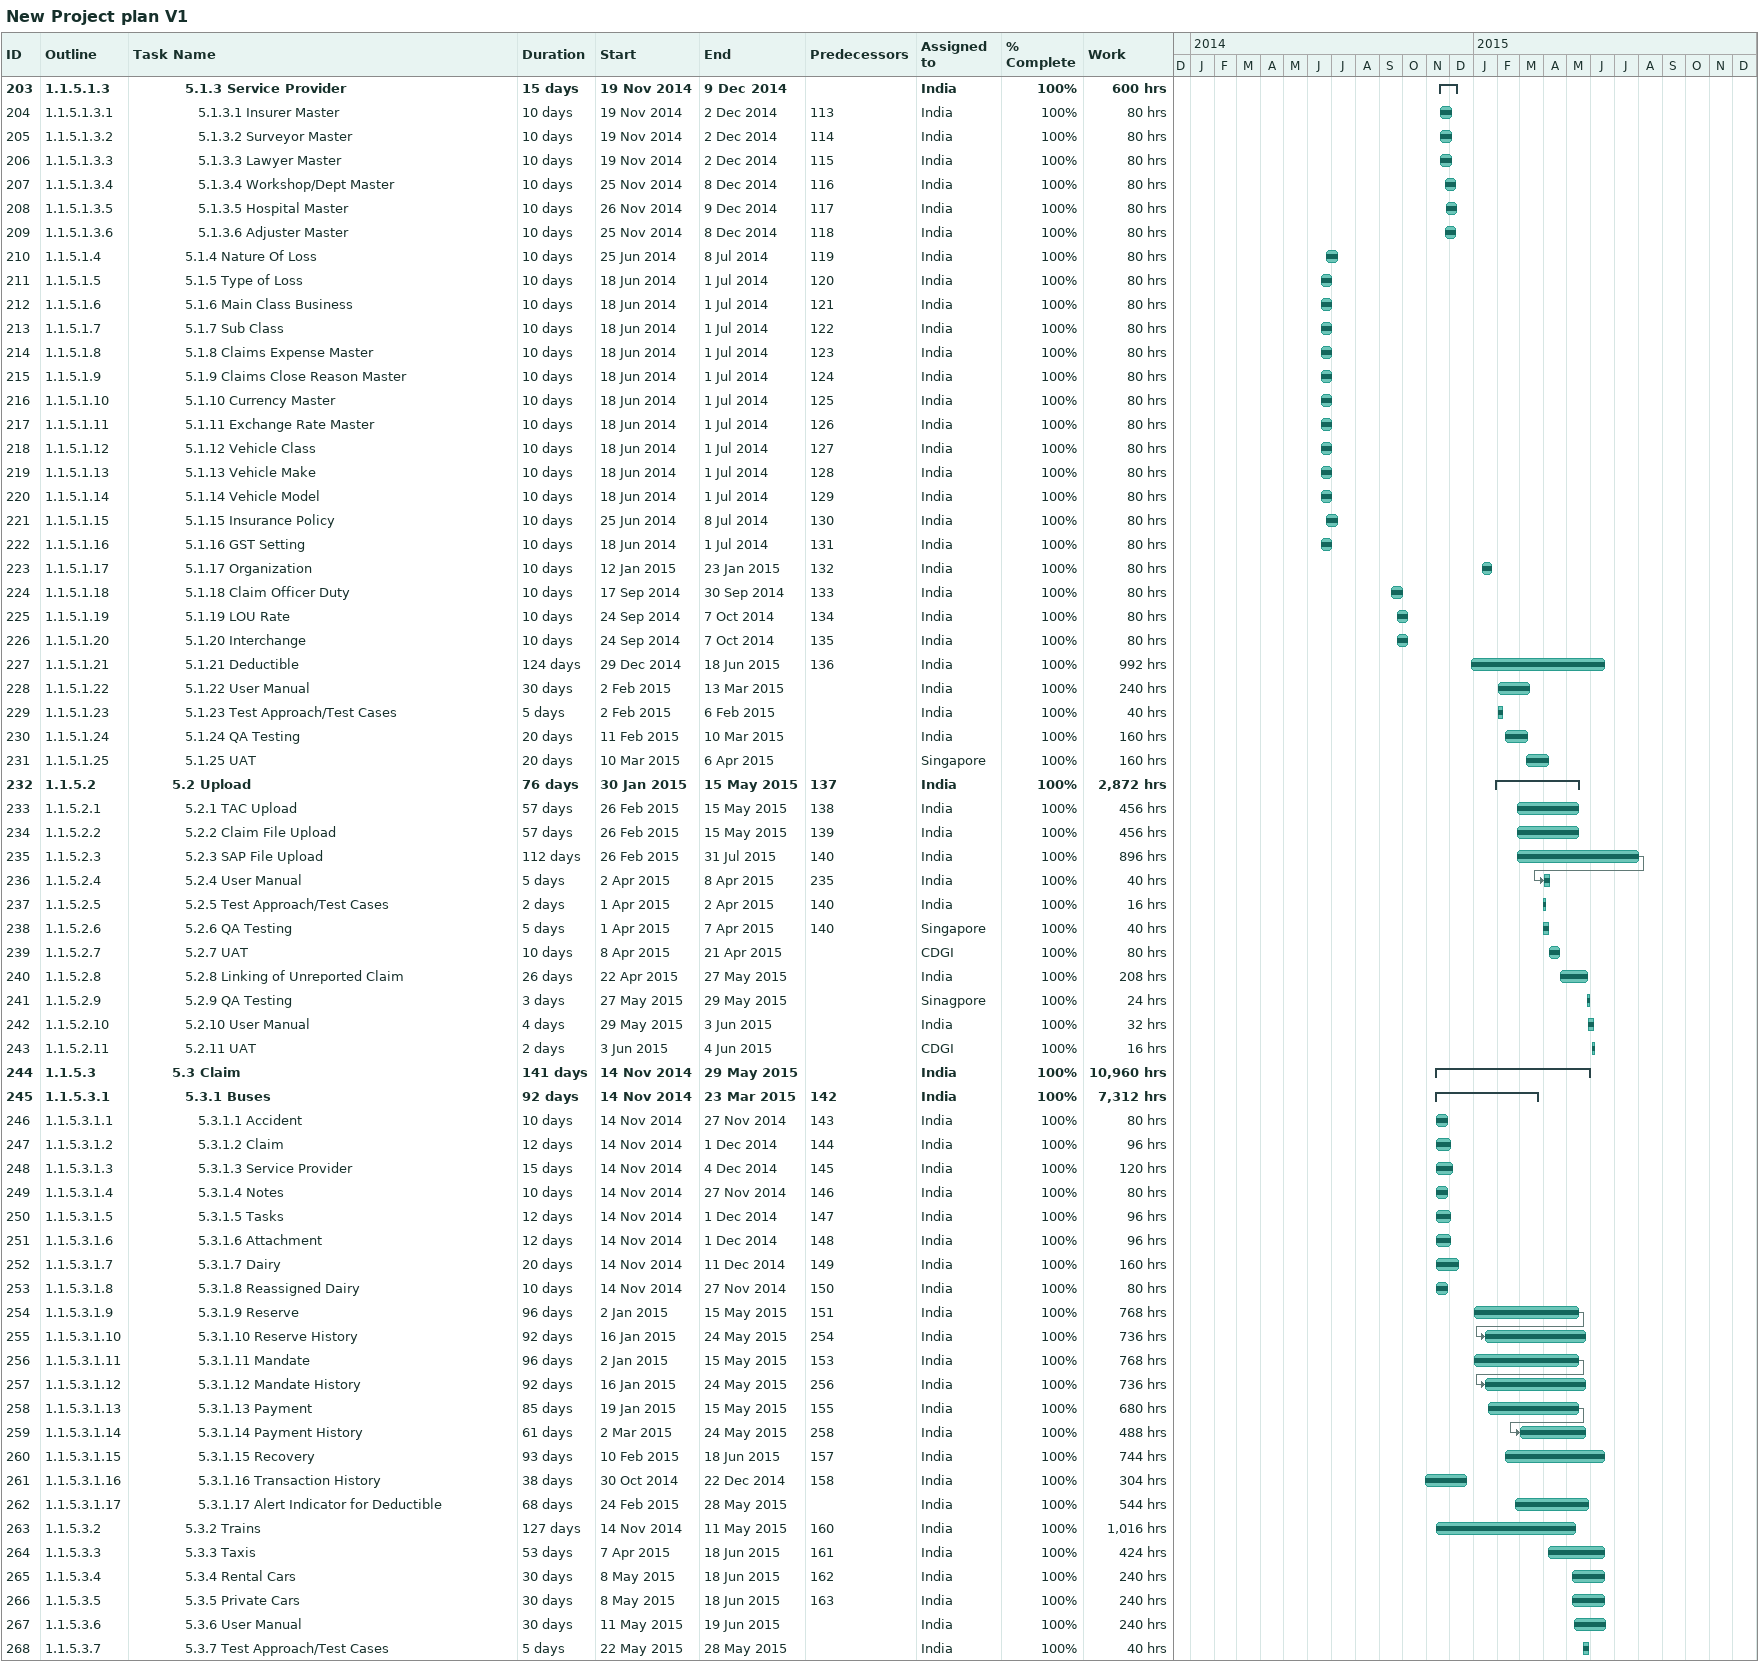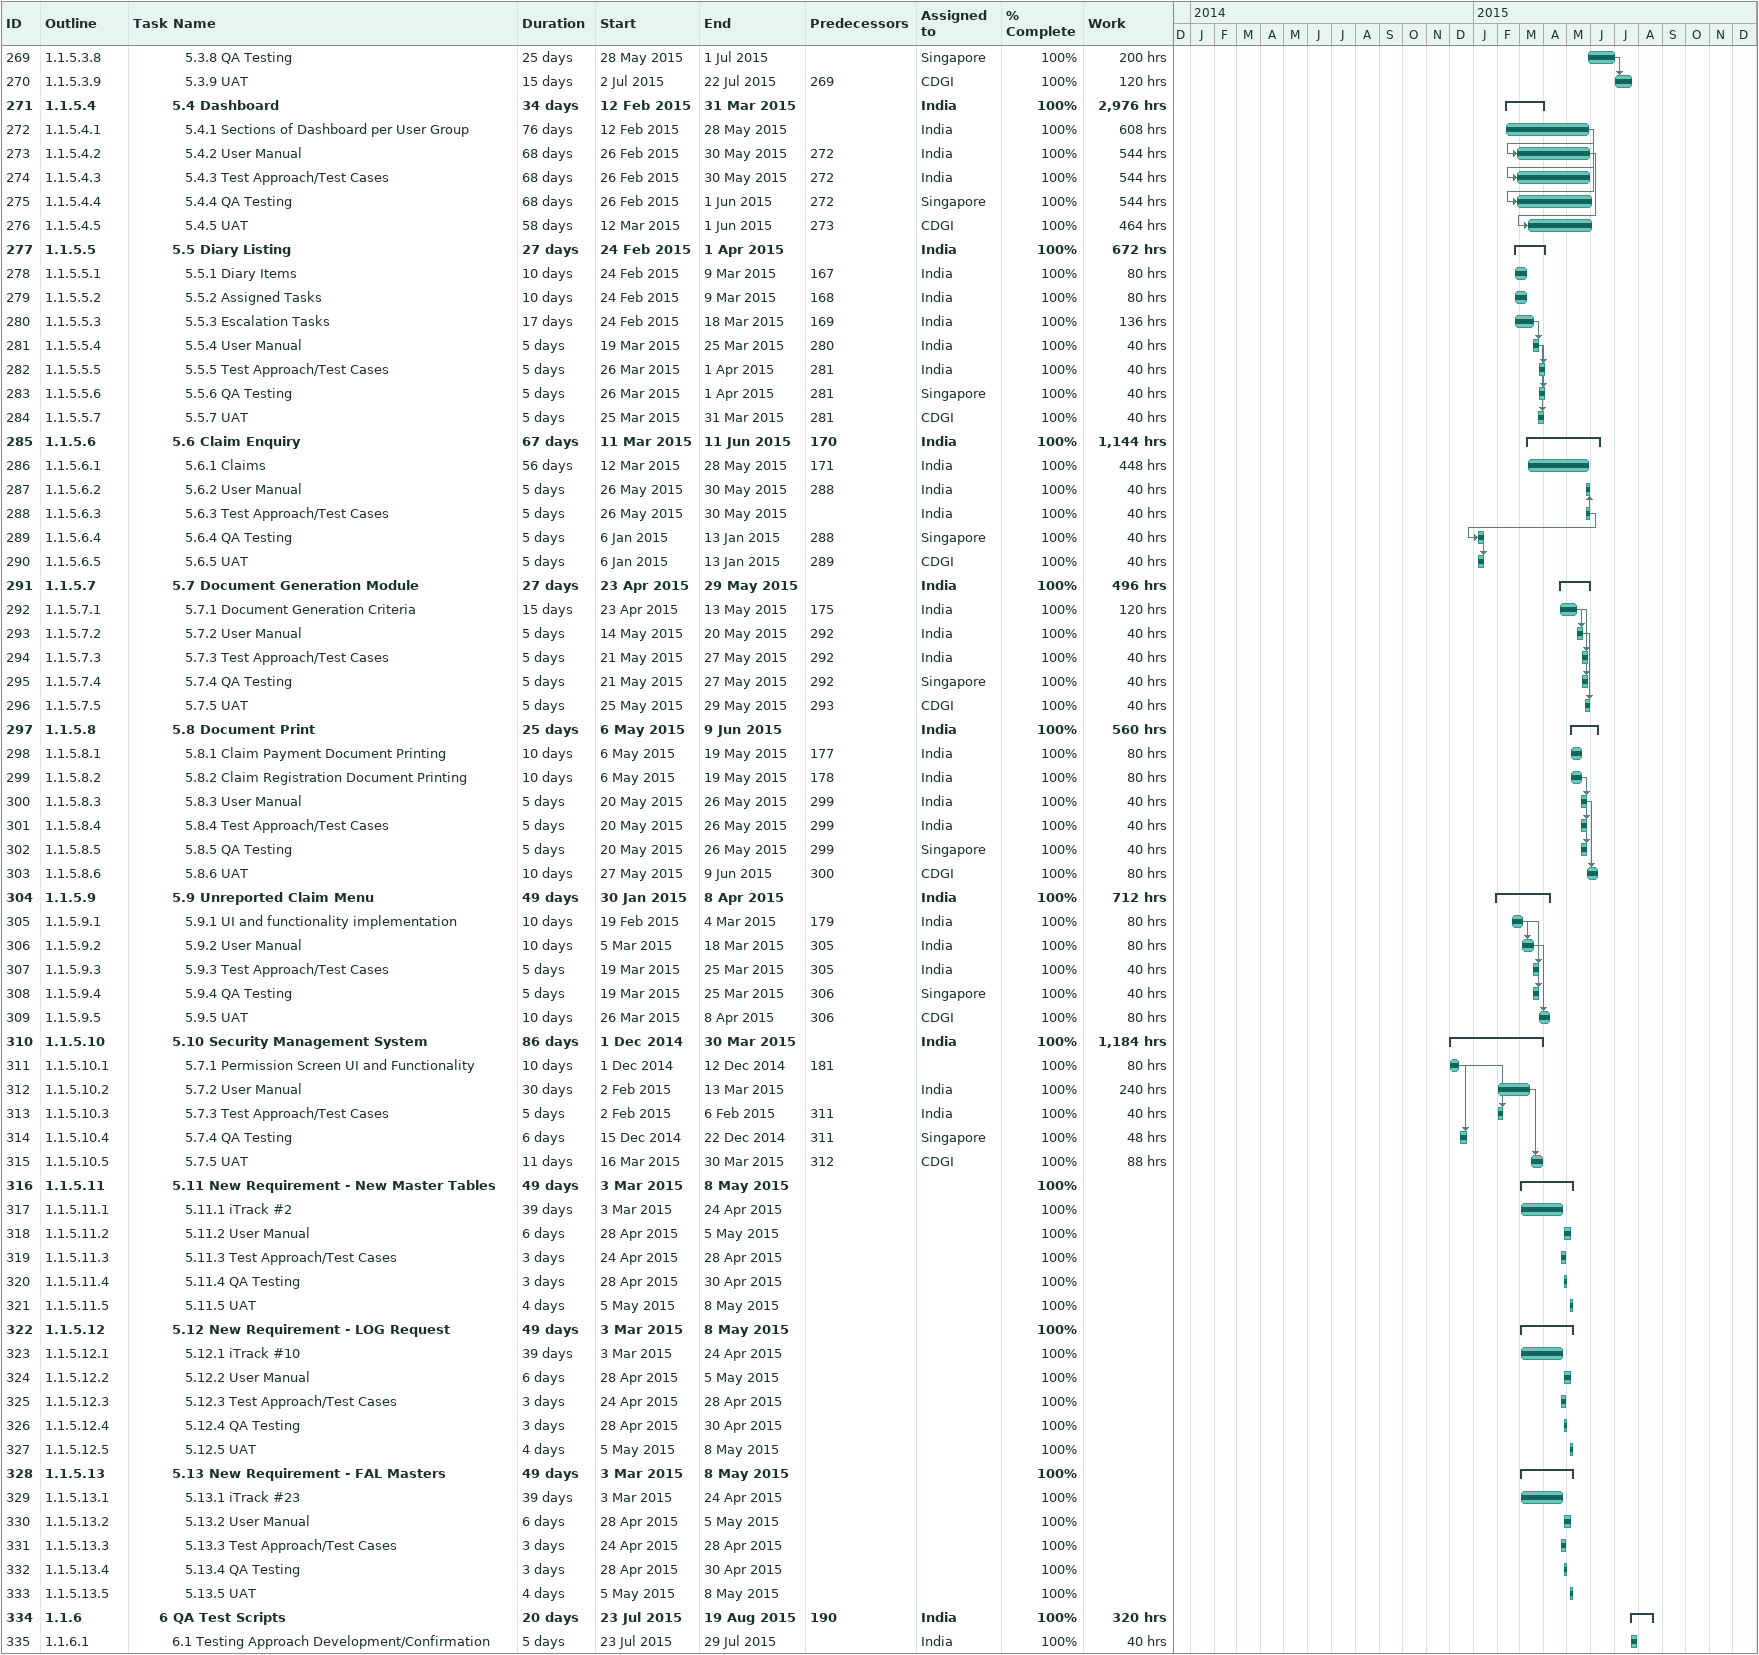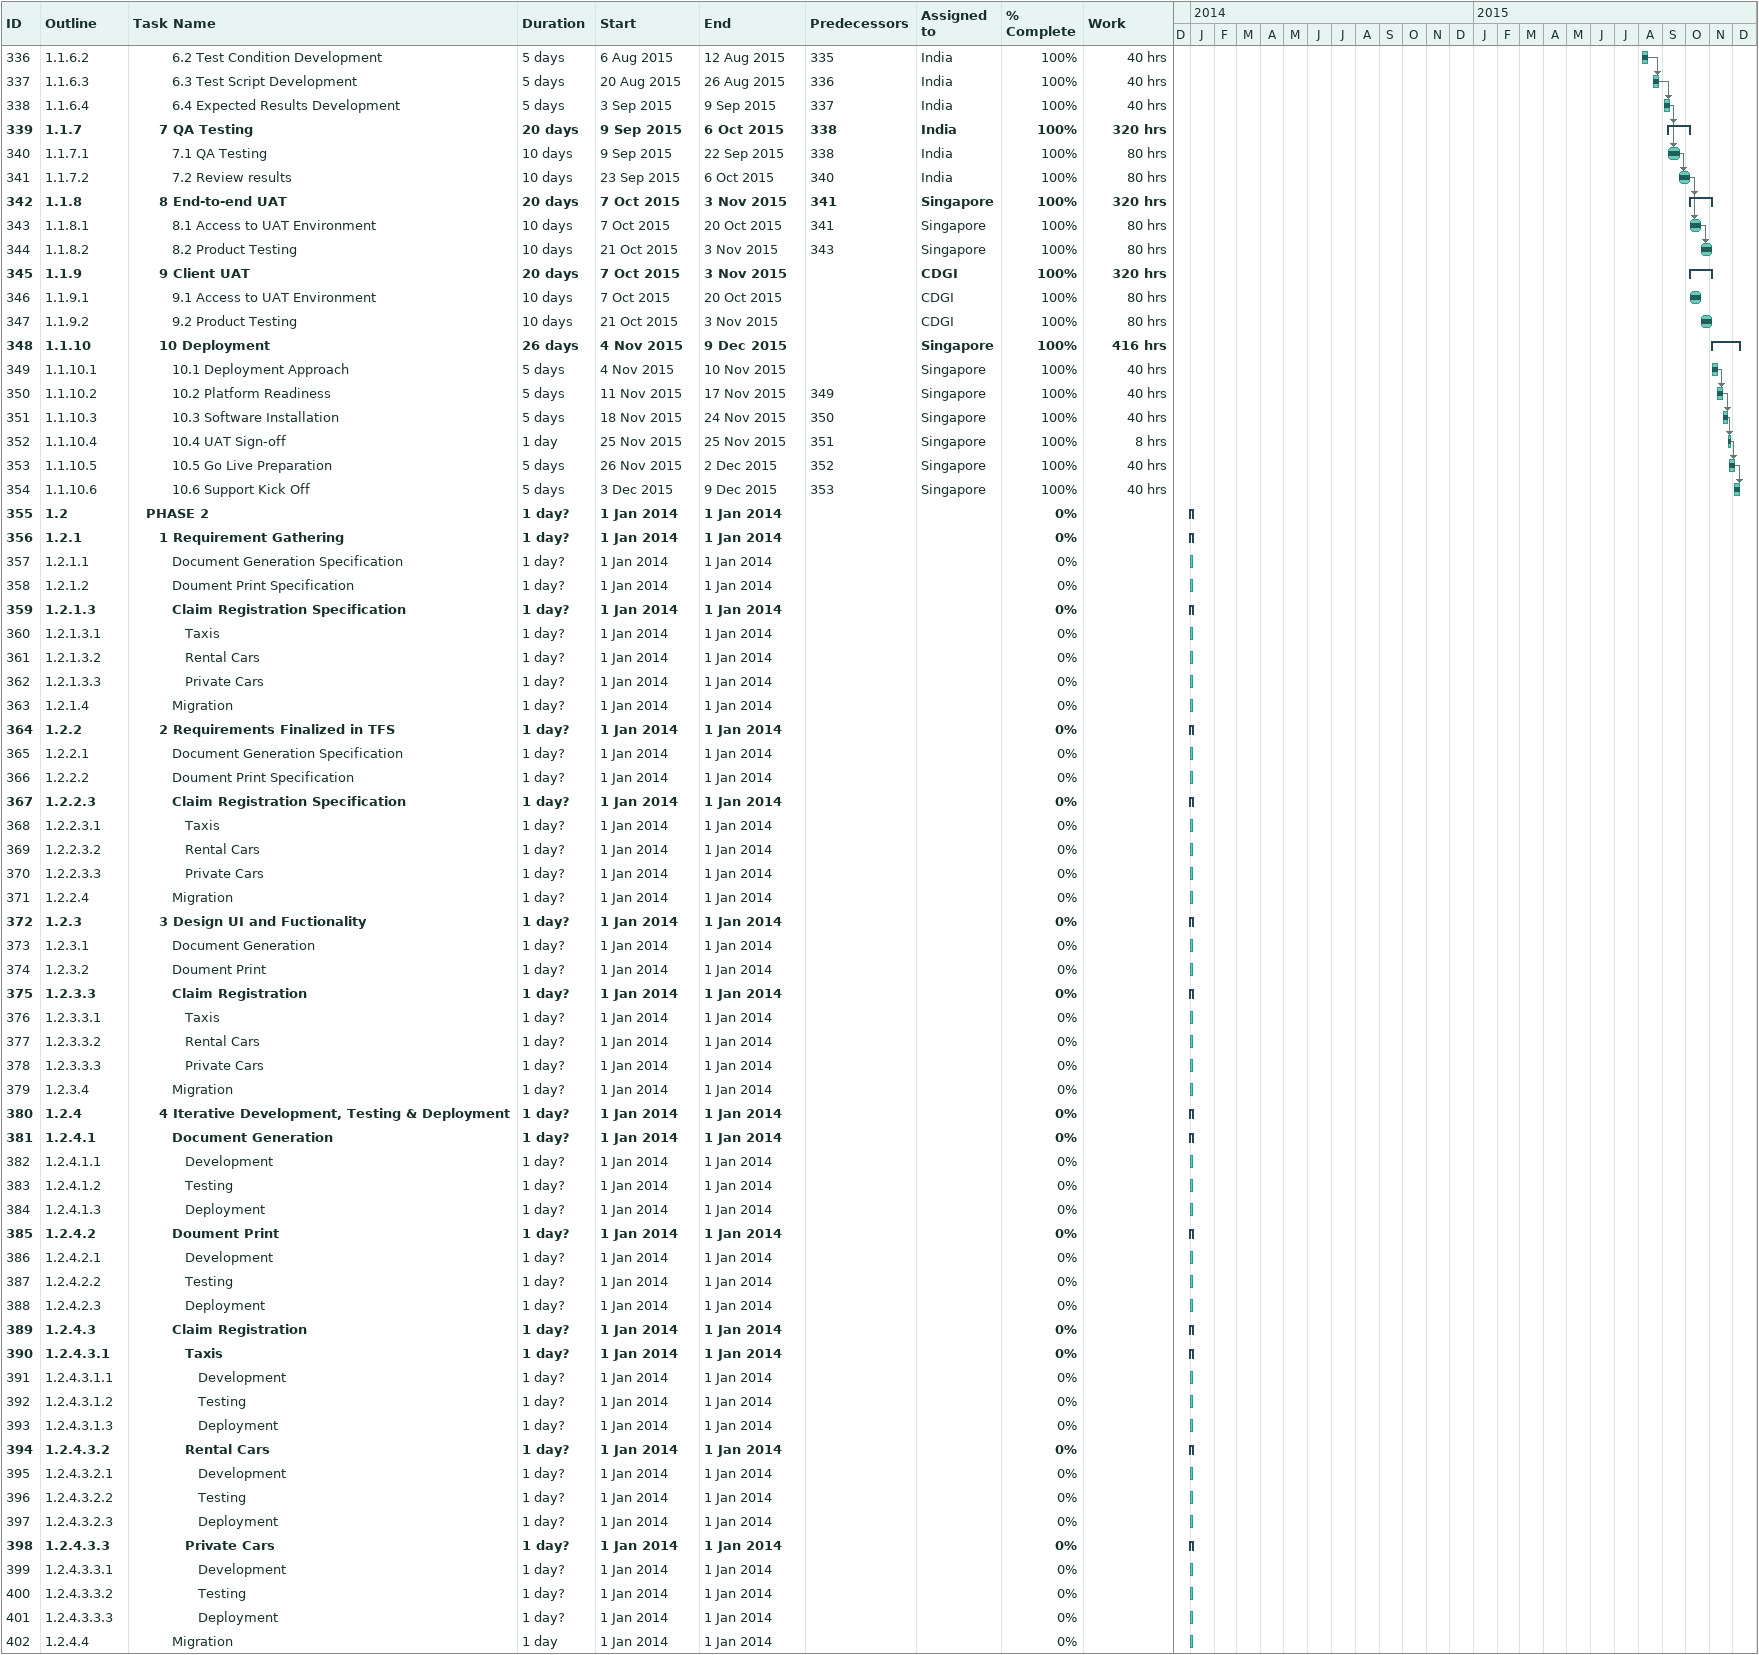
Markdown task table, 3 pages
New Project plan V1

| ID | WBS | Task | Duration | Start | Finish | Predecessors | Resources | % complete | Work (h) |
|---|---|---|---|---|---|---|---|---|---|
| 203 | 1.1.5.1.3 | **5.1.3 Service Provider** | 15d | 2014-11-19 | 2014-12-09 |  | India | 100 | 600 |
| 204 | 1.1.5.1.3.1 | 5.1.3.1 Insurer Master | 10d | 2014-11-19 | 2014-12-02 | 113 | India | 100 | 80 |
| 205 | 1.1.5.1.3.2 | 5.1.3.2 Surveyor Master | 10d | 2014-11-19 | 2014-12-02 | 114 | India | 100 | 80 |
| 206 | 1.1.5.1.3.3 | 5.1.3.3 Lawyer Master | 10d | 2014-11-19 | 2014-12-02 | 115 | India | 100 | 80 |
| 207 | 1.1.5.1.3.4 | 5.1.3.4 Workshop/Dept Master | 10d | 2014-11-25 | 2014-12-08 | 116 | India | 100 | 80 |
| 208 | 1.1.5.1.3.5 | 5.1.3.5 Hospital Master | 10d | 2014-11-26 | 2014-12-09 | 117 | India | 100 | 80 |
| 209 | 1.1.5.1.3.6 | 5.1.3.6 Adjuster Master | 10d | 2014-11-25 | 2014-12-08 | 118 | India | 100 | 80 |
| 210 | 1.1.5.1.4 | 5.1.4 Nature Of Loss | 10d | 2014-06-25 | 2014-07-08 | 119 | India | 100 | 80 |
| 211 | 1.1.5.1.5 | 5.1.5 Type of Loss | 10d | 2014-06-18 | 2014-07-01 | 120 | India | 100 | 80 |
| 212 | 1.1.5.1.6 | 5.1.6 Main Class Business | 10d | 2014-06-18 | 2014-07-01 | 121 | India | 100 | 80 |
| 213 | 1.1.5.1.7 | 5.1.7 Sub Class | 10d | 2014-06-18 | 2014-07-01 | 122 | India | 100 | 80 |
| 214 | 1.1.5.1.8 | 5.1.8 Claims Expense Master | 10d | 2014-06-18 | 2014-07-01 | 123 | India | 100 | 80 |
| 215 | 1.1.5.1.9 | 5.1.9 Claims Close Reason Master | 10d | 2014-06-18 | 2014-07-01 | 124 | India | 100 | 80 |
| 216 | 1.1.5.1.10 | 5.1.10 Currency Master | 10d | 2014-06-18 | 2014-07-01 | 125 | India | 100 | 80 |
| 217 | 1.1.5.1.11 | 5.1.11 Exchange Rate Master | 10d | 2014-06-18 | 2014-07-01 | 126 | India | 100 | 80 |
| 218 | 1.1.5.1.12 | 5.1.12 Vehicle Class | 10d | 2014-06-18 | 2014-07-01 | 127 | India | 100 | 80 |
| 219 | 1.1.5.1.13 | 5.1.13 Vehicle Make | 10d | 2014-06-18 | 2014-07-01 | 128 | India | 100 | 80 |
| 220 | 1.1.5.1.14 | 5.1.14 Vehicle Model | 10d | 2014-06-18 | 2014-07-01 | 129 | India | 100 | 80 |
| 221 | 1.1.5.1.15 | 5.1.15 Insurance Policy | 10d | 2014-06-25 | 2014-07-08 | 130 | India | 100 | 80 |
| 222 | 1.1.5.1.16 | 5.1.16 GST Setting | 10d | 2014-06-18 | 2014-07-01 | 131 | India | 100 | 80 |
| 223 | 1.1.5.1.17 | 5.1.17 Organization | 10d | 2015-01-12 | 2015-01-23 | 132 | India | 100 | 80 |
| 224 | 1.1.5.1.18 | 5.1.18 Claim Officer Duty | 10d | 2014-09-17 | 2014-09-30 | 133 | India | 100 | 80 |
| 225 | 1.1.5.1.19 | 5.1.19 LOU Rate | 10d | 2014-09-24 | 2014-10-07 | 134 | India | 100 | 80 |
| 226 | 1.1.5.1.20 | 5.1.20 Interchange | 10d | 2014-09-24 | 2014-10-07 | 135 | India | 100 | 80 |
| 227 | 1.1.5.1.21 | 5.1.21 Deductible | 124d | 2014-12-29 | 2015-06-18 | 136 | India | 100 | 992 |
| 228 | 1.1.5.1.22 | 5.1.22 User Manual | 30d | 2015-02-02 | 2015-03-13 |  | India | 100 | 240 |
| 229 | 1.1.5.1.23 | 5.1.23 Test Approach/Test Cases | 5d | 2015-02-02 | 2015-02-06 |  | India | 100 | 40 |
| 230 | 1.1.5.1.24 | 5.1.24 QA Testing | 20d | 2015-02-11 | 2015-03-10 |  | India | 100 | 160 |
| 231 | 1.1.5.1.25 | 5.1.25 UAT | 20d | 2015-03-10 | 2015-04-06 |  | Singapore | 100 | 160 |
| 232 | 1.1.5.2 | **5.2 Upload** | 76d | 2015-01-30 | 2015-05-15 | 137 | India | 100 | 2872 |
| 233 | 1.1.5.2.1 | 5.2.1 TAC Upload | 57d | 2015-02-26 | 2015-05-15 | 138 | India | 100 | 456 |
| 234 | 1.1.5.2.2 | 5.2.2 Claim File Upload | 57d | 2015-02-26 | 2015-05-15 | 139 | India | 100 | 456 |
| 235 | 1.1.5.2.3 | 5.2.3 SAP File Upload | 112d | 2015-02-26 | 2015-07-31 | 140 | India | 100 | 896 |
| 236 | 1.1.5.2.4 | 5.2.4 User Manual | 5d | 2015-04-02 | 2015-04-08 | 235 | India | 100 | 40 |
| 237 | 1.1.5.2.5 | 5.2.5 Test Approach/Test Cases | 2d | 2015-04-01 | 2015-04-02 | 140 | India | 100 | 16 |
| 238 | 1.1.5.2.6 | 5.2.6 QA Testing | 5d | 2015-04-01 | 2015-04-07 | 140 | Singapore | 100 | 40 |
| 239 | 1.1.5.2.7 | 5.2.7 UAT | 10d | 2015-04-08 | 2015-04-21 |  | CDGI | 100 | 80 |
| 240 | 1.1.5.2.8 | 5.2.8 Linking of Unreported Claim | 26d | 2015-04-22 | 2015-05-27 |  | India | 100 | 208 |
| 241 | 1.1.5.2.9 | 5.2.9 QA Testing | 3d | 2015-05-27 | 2015-05-29 |  | Sinagpore | 100 | 24 |
| 242 | 1.1.5.2.10 | 5.2.10 User Manual | 4d | 2015-05-29 | 2015-06-03 |  | India | 100 | 32 |
| 243 | 1.1.5.2.11 | 5.2.11 UAT | 2d | 2015-06-03 | 2015-06-04 |  | CDGI | 100 | 16 |
| 244 | 1.1.5.3 | **5.3 Claim** | 141d | 2014-11-14 | 2015-05-29 |  | India | 100 | 10960 |
| 245 | 1.1.5.3.1 | **5.3.1 Buses** | 92d | 2014-11-14 | 2015-03-23 | 142 | India | 100 | 7312 |
| 246 | 1.1.5.3.1.1 | 5.3.1.1 Accident | 10d | 2014-11-14 | 2014-11-27 | 143 | India | 100 | 80 |
| 247 | 1.1.5.3.1.2 | 5.3.1.2 Claim | 12d | 2014-11-14 | 2014-12-01 | 144 | India | 100 | 96 |
| 248 | 1.1.5.3.1.3 | 5.3.1.3 Service Provider | 15d | 2014-11-14 | 2014-12-04 | 145 | India | 100 | 120 |
| 249 | 1.1.5.3.1.4 | 5.3.1.4 Notes | 10d | 2014-11-14 | 2014-11-27 | 146 | India | 100 | 80 |
| 250 | 1.1.5.3.1.5 | 5.3.1.5 Tasks | 12d | 2014-11-14 | 2014-12-01 | 147 | India | 100 | 96 |
| 251 | 1.1.5.3.1.6 | 5.3.1.6 Attachment | 12d | 2014-11-14 | 2014-12-01 | 148 | India | 100 | 96 |
| 252 | 1.1.5.3.1.7 | 5.3.1.7 Dairy | 20d | 2014-11-14 | 2014-12-11 | 149 | India | 100 | 160 |
| 253 | 1.1.5.3.1.8 | 5.3.1.8 Reassigned Dairy | 10d | 2014-11-14 | 2014-11-27 | 150 | India | 100 | 80 |
| 254 | 1.1.5.3.1.9 | 5.3.1.9 Reserve | 96d | 2015-01-02 | 2015-05-15 | 151 | India | 100 | 768 |
| 255 | 1.1.5.3.1.10 | 5.3.1.10 Reserve History | 92d | 2015-01-16 | 2015-05-24 | 254 | India | 100 | 736 |
| 256 | 1.1.5.3.1.11 | 5.3.1.11 Mandate | 96d | 2015-01-02 | 2015-05-15 | 153 | India | 100 | 768 |
| 257 | 1.1.5.3.1.12 | 5.3.1.12 Mandate History | 92d | 2015-01-16 | 2015-05-24 | 256 | India | 100 | 736 |
| 258 | 1.1.5.3.1.13 | 5.3.1.13 Payment | 85d | 2015-01-19 | 2015-05-15 | 155 | India | 100 | 680 |
| 259 | 1.1.5.3.1.14 | 5.3.1.14 Payment History | 61d | 2015-03-02 | 2015-05-24 | 258 | India | 100 | 488 |
| 260 | 1.1.5.3.1.15 | 5.3.1.15 Recovery | 93d | 2015-02-10 | 2015-06-18 | 157 | India | 100 | 744 |
| 261 | 1.1.5.3.1.16 | 5.3.1.16 Transaction History | 38d | 2014-10-30 | 2014-12-22 | 158 | India | 100 | 304 |
| 262 | 1.1.5.3.1.17 | 5.3.1.17 Alert Indicator for Deductible | 68d | 2015-02-24 | 2015-05-28 |  | India | 100 | 544 |
| 263 | 1.1.5.3.2 | 5.3.2 Trains | 127d | 2014-11-14 | 2015-05-11 | 160 | India | 100 | 1016 |
| 264 | 1.1.5.3.3 | 5.3.3 Taxis | 53d | 2015-04-07 | 2015-06-18 | 161 | India | 100 | 424 |
| 265 | 1.1.5.3.4 | 5.3.4 Rental Cars | 30d | 2015-05-08 | 2015-06-18 | 162 | India | 100 | 240 |
| 266 | 1.1.5.3.5 | 5.3.5 Private Cars | 30d | 2015-05-08 | 2015-06-18 | 163 | India | 100 | 240 |
| 267 | 1.1.5.3.6 | 5.3.6 User Manual | 30d | 2015-05-11 | 2015-06-19 |  | India | 100 | 240 |
| 268 | 1.1.5.3.7 | 5.3.7 Test Approach/Test Cases | 5d | 2015-05-22 | 2015-05-28 |  | India | 100 | 40 |
| 269 | 1.1.5.3.8 | 5.3.8 QA Testing | 25d | 2015-05-28 | 2015-07-01 |  | Singapore | 100 | 200 |
| 270 | 1.1.5.3.9 | 5.3.9 UAT | 15d | 2015-07-02 | 2015-07-22 | 269 | CDGI | 100 | 120 |
| 271 | 1.1.5.4 | **5.4 Dashboard** | 34d | 2015-02-12 | 2015-03-31 |  | India | 100 | 2976 |
| 272 | 1.1.5.4.1 | 5.4.1 Sections of Dashboard per User Group | 76d | 2015-02-12 | 2015-05-28 |  | India | 100 | 608 |
| 273 | 1.1.5.4.2 | 5.4.2 User Manual | 68d | 2015-02-26 | 2015-05-30 | 272 | India | 100 | 544 |
| 274 | 1.1.5.4.3 | 5.4.3 Test Approach/Test Cases | 68d | 2015-02-26 | 2015-05-30 | 272 | India | 100 | 544 |
| 275 | 1.1.5.4.4 | 5.4.4 QA Testing | 68d | 2015-02-26 | 2015-06-01 | 272 | Singapore | 100 | 544 |
| 276 | 1.1.5.4.5 | 5.4.5 UAT | 58d | 2015-03-12 | 2015-06-01 | 273 | CDGI | 100 | 464 |
| 277 | 1.1.5.5 | **5.5 Diary Listing** | 27d | 2015-02-24 | 2015-04-01 |  | India | 100 | 672 |
| 278 | 1.1.5.5.1 | 5.5.1 Diary Items | 10d | 2015-02-24 | 2015-03-09 | 167 | India | 100 | 80 |
| 279 | 1.1.5.5.2 | 5.5.2 Assigned Tasks | 10d | 2015-02-24 | 2015-03-09 | 168 | India | 100 | 80 |
| 280 | 1.1.5.5.3 | 5.5.3 Escalation Tasks | 17d | 2015-02-24 | 2015-03-18 | 169 | India | 100 | 136 |
| 281 | 1.1.5.5.4 | 5.5.4 User Manual | 5d | 2015-03-19 | 2015-03-25 | 280 | India | 100 | 40 |
| 282 | 1.1.5.5.5 | 5.5.5 Test Approach/Test Cases | 5d | 2015-03-26 | 2015-04-01 | 281 | India | 100 | 40 |
| 283 | 1.1.5.5.6 | 5.5.6 QA Testing | 5d | 2015-03-26 | 2015-04-01 | 281 | Singapore | 100 | 40 |
| 284 | 1.1.5.5.7 | 5.5.7 UAT | 5d | 2015-03-25 | 2015-03-31 | 281 | CDGI | 100 | 40 |
| 285 | 1.1.5.6 | **5.6 Claim Enquiry** | 67d | 2015-03-11 | 2015-06-11 | 170 | India | 100 | 1144 |
| 286 | 1.1.5.6.1 | 5.6.1 Claims | 56d | 2015-03-12 | 2015-05-28 | 171 | India | 100 | 448 |
| 287 | 1.1.5.6.2 | 5.6.2 User Manual | 5d | 2015-05-26 | 2015-05-30 | 288 | India | 100 | 40 |
| 288 | 1.1.5.6.3 | 5.6.3 Test Approach/Test Cases | 5d | 2015-05-26 | 2015-05-30 |  | India | 100 | 40 |
| 289 | 1.1.5.6.4 | 5.6.4 QA Testing | 5d | 2015-01-06 | 2015-01-13 | 288 | Singapore | 100 | 40 |
| 290 | 1.1.5.6.5 | 5.6.5 UAT | 5d | 2015-01-06 | 2015-01-13 | 289 | CDGI | 100 | 40 |
| 291 | 1.1.5.7 | **5.7 Document Generation Module** | 27d | 2015-04-23 | 2015-05-29 |  | India | 100 | 496 |
| 292 | 1.1.5.7.1 | 5.7.1 Document Generation Criteria | 15d | 2015-04-23 | 2015-05-13 | 175 | India | 100 | 120 |
| 293 | 1.1.5.7.2 | 5.7.2 User Manual | 5d | 2015-05-14 | 2015-05-20 | 292 | India | 100 | 40 |
| 294 | 1.1.5.7.3 | 5.7.3 Test Approach/Test Cases | 5d | 2015-05-21 | 2015-05-27 | 292 | India | 100 | 40 |
| 295 | 1.1.5.7.4 | 5.7.4 QA Testing | 5d | 2015-05-21 | 2015-05-27 | 292 | Singapore | 100 | 40 |
| 296 | 1.1.5.7.5 | 5.7.5 UAT | 5d | 2015-05-25 | 2015-05-29 | 293 | CDGI | 100 | 40 |
| 297 | 1.1.5.8 | **5.8 Document Print** | 25d | 2015-05-06 | 2015-06-09 |  | India | 100 | 560 |
| 298 | 1.1.5.8.1 | 5.8.1 Claim Payment Document Printing | 10d | 2015-05-06 | 2015-05-19 | 177 | India | 100 | 80 |
| 299 | 1.1.5.8.2 | 5.8.2 Claim Registration Document Printing | 10d | 2015-05-06 | 2015-05-19 | 178 | India | 100 | 80 |
| 300 | 1.1.5.8.3 | 5.8.3 User Manual | 5d | 2015-05-20 | 2015-05-26 | 299 | India | 100 | 40 |
| 301 | 1.1.5.8.4 | 5.8.4 Test Approach/Test Cases | 5d | 2015-05-20 | 2015-05-26 | 299 | India | 100 | 40 |
| 302 | 1.1.5.8.5 | 5.8.5 QA Testing | 5d | 2015-05-20 | 2015-05-26 | 299 | Singapore | 100 | 40 |
| 303 | 1.1.5.8.6 | 5.8.6 UAT | 10d | 2015-05-27 | 2015-06-09 | 300 | CDGI | 100 | 80 |
| 304 | 1.1.5.9 | **5.9 Unreported Claim Menu** | 49d | 2015-01-30 | 2015-04-08 |  | India | 100 | 712 |
| 305 | 1.1.5.9.1 | 5.9.1 UI and functionality implementation | 10d | 2015-02-19 | 2015-03-04 | 179 | India | 100 | 80 |
| 306 | 1.1.5.9.2 | 5.9.2 User Manual | 10d | 2015-03-05 | 2015-03-18 | 305 | India | 100 | 80 |
| 307 | 1.1.5.9.3 | 5.9.3 Test Approach/Test Cases | 5d | 2015-03-19 | 2015-03-25 | 305 | India | 100 | 40 |
| 308 | 1.1.5.9.4 | 5.9.4 QA Testing | 5d | 2015-03-19 | 2015-03-25 | 306 | Singapore | 100 | 40 |
| 309 | 1.1.5.9.5 | 5.9.5 UAT | 10d | 2015-03-26 | 2015-04-08 | 306 | CDGI | 100 | 80 |
| 310 | 1.1.5.10 | **5.10 Security Management System** | 86d | 2014-12-01 | 2015-03-30 |  | India | 100 | 1184 |
| 311 | 1.1.5.10.1 | 5.7.1 Permission Screen UI and Functionality | 10d | 2014-12-01 | 2014-12-12 | 181 |  | 100 | 80 |
| 312 | 1.1.5.10.2 | 5.7.2 User Manual | 30d | 2015-02-02 | 2015-03-13 |  | India | 100 | 240 |
| 313 | 1.1.5.10.3 | 5.7.3 Test Approach/Test Cases | 5d | 2015-02-02 | 2015-02-06 | 311 | India | 100 | 40 |
| 314 | 1.1.5.10.4 | 5.7.4 QA Testing | 6d | 2014-12-15 | 2014-12-22 | 311 | Singapore | 100 | 48 |
| 315 | 1.1.5.10.5 | 5.7.5 UAT | 11d | 2015-03-16 | 2015-03-30 | 312 | CDGI | 100 | 88 |
| 316 | 1.1.5.11 | **5.11 New Requirement - New Master Tables** | 49d | 2015-03-03 | 2015-05-08 |  |  | 100 |  |
| 317 | 1.1.5.11.1 | 5.11.1 iTrack #2 | 39d | 2015-03-03 | 2015-04-24 |  |  | 100 |  |
| 318 | 1.1.5.11.2 | 5.11.2 User Manual | 6d | 2015-04-28 | 2015-05-05 |  |  | 100 |  |
| 319 | 1.1.5.11.3 | 5.11.3 Test Approach/Test Cases | 3d | 2015-04-24 | 2015-04-28 |  |  | 100 |  |
| 320 | 1.1.5.11.4 | 5.11.4 QA Testing | 3d | 2015-04-28 | 2015-04-30 |  |  | 100 |  |
| 321 | 1.1.5.11.5 | 5.11.5 UAT | 4d | 2015-05-05 | 2015-05-08 |  |  | 100 |  |
| 322 | 1.1.5.12 | **5.12 New Requirement - LOG Request** | 49d | 2015-03-03 | 2015-05-08 |  |  | 100 |  |
| 323 | 1.1.5.12.1 | 5.12.1 iTrack #10 | 39d | 2015-03-03 | 2015-04-24 |  |  | 100 |  |
| 324 | 1.1.5.12.2 | 5.12.2 User Manual | 6d | 2015-04-28 | 2015-05-05 |  |  | 100 |  |
| 325 | 1.1.5.12.3 | 5.12.3 Test Approach/Test Cases | 3d | 2015-04-24 | 2015-04-28 |  |  | 100 |  |
| 326 | 1.1.5.12.4 | 5.12.4 QA Testing | 3d | 2015-04-28 | 2015-04-30 |  |  | 100 |  |
| 327 | 1.1.5.12.5 | 5.12.5 UAT | 4d | 2015-05-05 | 2015-05-08 |  |  | 100 |  |
| 328 | 1.1.5.13 | **5.13 New Requirement - FAL Masters** | 49d | 2015-03-03 | 2015-05-08 |  |  | 100 |  |
| 329 | 1.1.5.13.1 | 5.13.1 iTrack #23 | 39d | 2015-03-03 | 2015-04-24 |  |  | 100 |  |
| 330 | 1.1.5.13.2 | 5.13.2 User Manual | 6d | 2015-04-28 | 2015-05-05 |  |  | 100 |  |
| 331 | 1.1.5.13.3 | 5.13.3 Test Approach/Test Cases | 3d | 2015-04-24 | 2015-04-28 |  |  | 100 |  |
| 332 | 1.1.5.13.4 | 5.13.4 QA Testing | 3d | 2015-04-28 | 2015-04-30 |  |  | 100 |  |
| 333 | 1.1.5.13.5 | 5.13.5 UAT | 4d | 2015-05-05 | 2015-05-08 |  |  | 100 |  |
| 334 | 1.1.6 | **6 QA Test Scripts** | 20d | 2015-07-23 | 2015-08-19 | 190 | India | 100 | 320 |
| 335 | 1.1.6.1 | 6.1 Testing Approach Development/Confirmation | 5d | 2015-07-23 | 2015-07-29 |  | India | 100 | 40 |
| 336 | 1.1.6.2 | 6.2 Test Condition Development | 5d | 2015-08-06 | 2015-08-12 | 335 | India | 100 | 40 |
| 337 | 1.1.6.3 | 6.3 Test Script Development | 5d | 2015-08-20 | 2015-08-26 | 336 | India | 100 | 40 |
| 338 | 1.1.6.4 | 6.4 Expected Results Development | 5d | 2015-09-03 | 2015-09-09 | 337 | India | 100 | 40 |
| 339 | 1.1.7 | **7 QA Testing** | 20d | 2015-09-09 | 2015-10-06 | 338 | India | 100 | 320 |
| 340 | 1.1.7.1 | 7.1 QA Testing | 10d | 2015-09-09 | 2015-09-22 | 338 | India | 100 | 80 |
| 341 | 1.1.7.2 | 7.2 Review results | 10d | 2015-09-23 | 2015-10-06 | 340 | India | 100 | 80 |
| 342 | 1.1.8 | **8 End-to-end UAT** | 20d | 2015-10-07 | 2015-11-03 | 341 | Singapore | 100 | 320 |
| 343 | 1.1.8.1 | 8.1 Access to UAT Environment | 10d | 2015-10-07 | 2015-10-20 | 341 | Singapore | 100 | 80 |
| 344 | 1.1.8.2 | 8.2 Product Testing | 10d | 2015-10-21 | 2015-11-03 | 343 | Singapore | 100 | 80 |
| 345 | 1.1.9 | **9 Client UAT** | 20d | 2015-10-07 | 2015-11-03 |  | CDGI | 100 | 320 |
| 346 | 1.1.9.1 | 9.1 Access to UAT Environment | 10d | 2015-10-07 | 2015-10-20 |  | CDGI | 100 | 80 |
| 347 | 1.1.9.2 | 9.2 Product Testing | 10d | 2015-10-21 | 2015-11-03 |  | CDGI | 100 | 80 |
| 348 | 1.1.10 | **10 Deployment** | 26d | 2015-11-04 | 2015-12-09 |  | Singapore | 100 | 416 |
| 349 | 1.1.10.1 | 10.1 Deployment Approach | 5d | 2015-11-04 | 2015-11-10 |  | Singapore | 100 | 40 |
| 350 | 1.1.10.2 | 10.2 Platform Readiness | 5d | 2015-11-11 | 2015-11-17 | 349 | Singapore | 100 | 40 |
| 351 | 1.1.10.3 | 10.3 Software Installation | 5d | 2015-11-18 | 2015-11-24 | 350 | Singapore | 100 | 40 |
| 352 | 1.1.10.4 | 10.4 UAT Sign-off | 1d | 2015-11-25 | 2015-11-25 | 351 | Singapore | 100 | 8 |
| 353 | 1.1.10.5 | 10.5 Go Live Preparation | 5d | 2015-11-26 | 2015-12-02 | 352 | Singapore | 100 | 40 |
| 354 | 1.1.10.6 | 10.6 Support Kick Off | 5d | 2015-12-03 | 2015-12-09 | 353 | Singapore | 100 | 40 |
| 355 | 1.2 | **PHASE 2** | 1d? | 2014-01-01 | 2014-01-01 |  |  | 0 |  |
| 356 | 1.2.1 | **1 Requirement Gathering** | 1d? | 2014-01-01 | 2014-01-01 |  |  | 0 |  |
| 357 | 1.2.1.1 | Document Generation Specification | 1d? | 2014-01-01 | 2014-01-01 |  |  | 0 |  |
| 358 | 1.2.1.2 | Doument Print Specification | 1d? | 2014-01-01 | 2014-01-01 |  |  | 0 |  |
| 359 | 1.2.1.3 | **Claim Registration Specification** | 1d? | 2014-01-01 | 2014-01-01 |  |  | 0 |  |
| 360 | 1.2.1.3.1 | Taxis | 1d? | 2014-01-01 | 2014-01-01 |  |  | 0 |  |
| 361 | 1.2.1.3.2 | Rental Cars | 1d? | 2014-01-01 | 2014-01-01 |  |  | 0 |  |
| 362 | 1.2.1.3.3 | Private Cars | 1d? | 2014-01-01 | 2014-01-01 |  |  | 0 |  |
| 363 | 1.2.1.4 | Migration | 1d? | 2014-01-01 | 2014-01-01 |  |  | 0 |  |
| 364 | 1.2.2 | **2 Requirements Finalized in TFS** | 1d? | 2014-01-01 | 2014-01-01 |  |  | 0 |  |
| 365 | 1.2.2.1 | Document Generation Specification | 1d? | 2014-01-01 | 2014-01-01 |  |  | 0 |  |
| 366 | 1.2.2.2 | Doument Print Specification | 1d? | 2014-01-01 | 2014-01-01 |  |  | 0 |  |
| 367 | 1.2.2.3 | **Claim Registration Specification** | 1d? | 2014-01-01 | 2014-01-01 |  |  | 0 |  |
| 368 | 1.2.2.3.1 | Taxis | 1d? | 2014-01-01 | 2014-01-01 |  |  | 0 |  |
| 369 | 1.2.2.3.2 | Rental Cars | 1d? | 2014-01-01 | 2014-01-01 |  |  | 0 |  |
| 370 | 1.2.2.3.3 | Private Cars | 1d? | 2014-01-01 | 2014-01-01 |  |  | 0 |  |
| 371 | 1.2.2.4 | Migration | 1d? | 2014-01-01 | 2014-01-01 |  |  | 0 |  |
| 372 | 1.2.3 | **3 Design UI and Fuctionality** | 1d? | 2014-01-01 | 2014-01-01 |  |  | 0 |  |
| 373 | 1.2.3.1 | Document Generation | 1d? | 2014-01-01 | 2014-01-01 |  |  | 0 |  |
| 374 | 1.2.3.2 | Doument Print | 1d? | 2014-01-01 | 2014-01-01 |  |  | 0 |  |
| 375 | 1.2.3.3 | **Claim Registration** | 1d? | 2014-01-01 | 2014-01-01 |  |  | 0 |  |
| 376 | 1.2.3.3.1 | Taxis | 1d? | 2014-01-01 | 2014-01-01 |  |  | 0 |  |
| 377 | 1.2.3.3.2 | Rental Cars | 1d? | 2014-01-01 | 2014-01-01 |  |  | 0 |  |
| 378 | 1.2.3.3.3 | Private Cars | 1d? | 2014-01-01 | 2014-01-01 |  |  | 0 |  |
| 379 | 1.2.3.4 | Migration | 1d? | 2014-01-01 | 2014-01-01 |  |  | 0 |  |
| 380 | 1.2.4 | **4 Iterative Development, Testing & Deployment** | 1d? | 2014-01-01 | 2014-01-01 |  |  | 0 |  |
| 381 | 1.2.4.1 | **Document Generation** | 1d? | 2014-01-01 | 2014-01-01 |  |  | 0 |  |
| 382 | 1.2.4.1.1 | Development | 1d? | 2014-01-01 | 2014-01-01 |  |  | 0 |  |
| 383 | 1.2.4.1.2 | Testing | 1d? | 2014-01-01 | 2014-01-01 |  |  | 0 |  |
| 384 | 1.2.4.1.3 | Deployment | 1d? | 2014-01-01 | 2014-01-01 |  |  | 0 |  |
| 385 | 1.2.4.2 | **Doument Print** | 1d? | 2014-01-01 | 2014-01-01 |  |  | 0 |  |
| 386 | 1.2.4.2.1 | Development | 1d? | 2014-01-01 | 2014-01-01 |  |  | 0 |  |
| 387 | 1.2.4.2.2 | Testing | 1d? | 2014-01-01 | 2014-01-01 |  |  | 0 |  |
| 388 | 1.2.4.2.3 | Deployment | 1d? | 2014-01-01 | 2014-01-01 |  |  | 0 |  |
| 389 | 1.2.4.3 | **Claim Registration** | 1d? | 2014-01-01 | 2014-01-01 |  |  | 0 |  |
| 390 | 1.2.4.3.1 | **Taxis** | 1d? | 2014-01-01 | 2014-01-01 |  |  | 0 |  |
| 391 | 1.2.4.3.1.1 | Development | 1d? | 2014-01-01 | 2014-01-01 |  |  | 0 |  |
| 392 | 1.2.4.3.1.2 | Testing | 1d? | 2014-01-01 | 2014-01-01 |  |  | 0 |  |
| 393 | 1.2.4.3.1.3 | Deployment | 1d? | 2014-01-01 | 2014-01-01 |  |  | 0 |  |
| 394 | 1.2.4.3.2 | **Rental Cars** | 1d? | 2014-01-01 | 2014-01-01 |  |  | 0 |  |
| 395 | 1.2.4.3.2.1 | Development | 1d? | 2014-01-01 | 2014-01-01 |  |  | 0 |  |
| 396 | 1.2.4.3.2.2 | Testing | 1d? | 2014-01-01 | 2014-01-01 |  |  | 0 |  |
| 397 | 1.2.4.3.2.3 | Deployment | 1d? | 2014-01-01 | 2014-01-01 |  |  | 0 |  |
| 398 | 1.2.4.3.3 | **Private Cars** | 1d? | 2014-01-01 | 2014-01-01 |  |  | 0 |  |
| 399 | 1.2.4.3.3.1 | Development | 1d? | 2014-01-01 | 2014-01-01 |  |  | 0 |  |
| 400 | 1.2.4.3.3.2 | Testing | 1d? | 2014-01-01 | 2014-01-01 |  |  | 0 |  |
| 401 | 1.2.4.3.3.3 | Deployment | 1d? | 2014-01-01 | 2014-01-01 |  |  | 0 |  |
| 402 | 1.2.4.4 | Migration | 1d | 2014-01-01 | 2014-01-01 |  |  | 0 |  |
